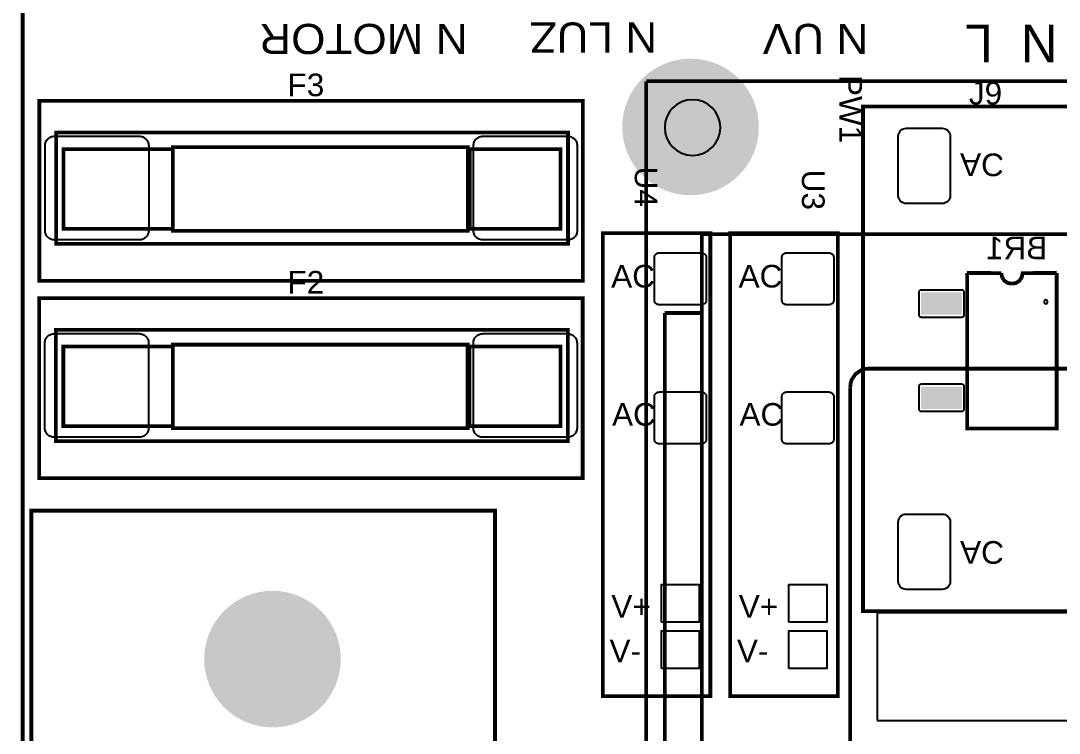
# Model space of a CAD drawing. Header units: inches. Extents: x 15 to 148, y 10 to 111.
# Drawn here: x 131.801 to 136.761, y 100.747 to 104.149 of the extents above; entities that cross this region are included whole.
import ezdxf

# ---------------------------------------------------------------- set-up
doc = ezdxf.new("R2010")
doc.units = ezdxf.units.IN
doc.header["$MEASUREMENT"] = 0
doc.layers.add('BLK_12AWG', color=7, linetype='Continuous')

# ---------------------------------------------------------------- blocks, each defined once
blk = doc.blocks.new('RPAD')
blk.add_trace([(-0.5, -0.5), (-0.5, 0.5), (0.5, -0.5), (0.5, 0.5)])
blk = doc.blocks.new('EPAD')
at = {"const_width": 0.5}
blk.add_lwpolyline([(-0.25, 0, 1), (0.25, 0, 1)], format="xyb", close=True, dxfattribs=at)
blk = doc.blocks.new('CIELEC-CFLH-V0016')
at = {"const_width": 0.008}
for points in [[(118.2263, 100.8837), (123.5652, 100.8837), (123.5652, 104.36), (118.2263, 104.36), (118.2263, 100.8837)], [(118.2263, 100.8837), (123.5652, 100.8837), (123.5652, 104.36), (118.2263, 104.36), (118.2263, 100.8837)], [(118.2263, 100.8837), (123.5652, 100.8837), (123.5652, 104.36), (118.2263, 104.36), (118.2263, 100.8837)], [(122.2417, 103.7368), (118.5803, 103.7368)], [(122.2417, 103.7368), (118.5803, 103.7368)], [(122.2417, 103.7368), (118.5803, 103.7368)], [(122.2417, 100.9809), (122.2417, 103.7368)], [(122.2417, 100.9809), (122.2417, 103.7368)], [(122.2417, 100.9809), (122.2417, 103.7368)], [(122.3762, 103.313), (123.5297, 103.313), (123.5297, 103.6949), (122.3762, 103.6949), (122.3762, 103.313)], [(122.3762, 103.313), (123.5297, 103.313), (123.5297, 103.6949), (122.3762, 103.6949), (122.3762, 103.313)], [(122.3762, 103.313), (123.5297, 103.313), (123.5297, 103.6949), (122.3762, 103.6949), (122.3762, 103.313)], [(119.7184, 102.612), (121.7814, 102.612), (121.7814, 103.6829), (119.7184, 103.6829), (119.7184, 102.612)], [(119.7184, 102.612), (121.7814, 102.612), (121.7814, 103.6829), (119.7184, 103.6829), (119.7184, 102.612)], [(119.7184, 102.612), (121.7814, 102.612), (121.7814, 103.6829), (119.7184, 103.6829), (119.7184, 102.612)], [(122.4077, 103.3917), (123.4943, 103.3917), (123.4943, 103.628), (122.4077, 103.628), (122.4077, 103.3917)], [(122.4077, 103.3917), (123.4943, 103.3917), (123.4943, 103.628), (122.4077, 103.628), (122.4077, 103.3917)], [(122.4077, 103.3917), (123.4943, 103.3917), (123.4943, 103.628), (122.4077, 103.628), (122.4077, 103.3917)], [(122.6203, 103.4193), (123.2463, 103.4193), (123.2463, 103.5965), (122.6203, 103.5965), (122.6203, 103.4193)], [(122.6203, 103.4193), (123.2463, 103.4193), (123.2463, 103.5965), (122.6203, 103.5965), (122.6203, 103.4193)], [(122.6203, 103.4193), (123.2463, 103.4193), (123.2463, 103.5965), (122.6203, 103.5965), (122.6203, 103.4193)], [(122.4234, 103.4232), (122.6163, 103.4232), (122.6163, 103.5925), (122.4234, 103.5925), (122.4234, 103.4232)], [(122.4234, 103.4232), (122.6163, 103.4232), (122.6163, 103.5925), (122.4234, 103.5925), (122.4234, 103.4232)], [(122.4234, 103.4232), (122.6163, 103.4232), (122.6163, 103.5925), (122.4234, 103.5925), (122.4234, 103.4232)], [(123.2463, 103.4232), (123.4786, 103.4232), (123.4786, 103.5925), (123.2463, 103.5925), (123.2463, 103.4232)], [(123.2463, 103.4232), (123.4786, 103.4232), (123.4786, 103.5925), (123.2463, 103.5925), (123.2463, 103.4232)], [(123.2463, 103.4232), (123.4786, 103.4232), (123.4786, 103.5925), (123.2463, 103.5925), (123.2463, 103.4232)], [(118.6984, 103.412), (122.1236, 103.412)], [(118.6984, 103.412), (122.1236, 103.412)], [(118.6984, 103.412), (122.1236, 103.412)], [(121.835, 102.4314), (122.0634, 102.4314), (122.0634, 103.414), (121.835, 103.414), (121.835, 102.4314)], [(121.835, 102.4314), (122.0634, 102.4314), (122.0634, 103.414), (121.835, 103.414), (121.835, 102.4314)], [(121.835, 102.4314), (122.0634, 102.4314), (122.0634, 103.414), (121.835, 103.414), (121.835, 102.4314)], [(122.1055, 102.4314), (122.3339, 102.4314), (122.3339, 103.414), (122.1055, 103.414), (122.1055, 102.4314)], [(122.1055, 102.4314), (122.3339, 102.4314), (122.3339, 103.414), (122.1055, 103.414), (122.1055, 102.4314)], [(122.1055, 102.4314), (122.3339, 102.4314), (122.3339, 103.414), (122.1055, 103.414), (122.1055, 102.4314)], [(122.1236, 103.412), (122.1236, 101.3057)], [(122.1236, 103.412), (122.1236, 101.3057)], [(122.1236, 103.412), (122.1236, 101.3057)], [(121.3704, 103.3297), (121.4427, 103.3294), (121.4445, 103.3205), (121.4493, 103.3133), (121.4564, 103.3085), (121.4654, 103.3068)], [(121.5604, 103.3297), (121.5604, 102.9997), (121.3704, 102.9997), (121.3704, 103.3297)], [(121.3704, 103.3297), (121.4427, 103.3294), (121.4445, 103.3205), (121.4493, 103.3133), (121.4564, 103.3085), (121.4654, 103.3068)], [(121.5604, 103.3297), (121.5604, 102.9997), (121.3704, 102.9997), (121.3704, 103.3297)], [(121.3704, 103.3297), (121.4427, 103.3294), (121.4445, 103.3205), (121.4493, 103.3133), (121.4564, 103.3085), (121.4654, 103.3068)], [(121.5604, 103.3297), (121.5604, 102.9997), (121.3704, 102.9997), (121.3704, 103.3297)], [(121.488, 103.3294), (121.4862, 103.3205), (121.4815, 103.3133), (121.4743, 103.3085), (121.4654, 103.3068)], [(121.488, 103.3294), (121.4862, 103.3205), (121.4815, 103.3133), (121.4743, 103.3085), (121.4654, 103.3068)], [(121.488, 103.3294), (121.4862, 103.3205), (121.4815, 103.3133), (121.4743, 103.3085), (121.4654, 103.3068)], [(121.488, 103.3294), (121.5604, 103.3297)], [(121.488, 103.3294), (121.5604, 103.3297)], [(121.488, 103.3294), (121.5604, 103.3297)], [(122.3765, 102.8941), (123.53, 102.8941), (123.53, 103.276), (122.3765, 103.276), (122.3765, 102.8941)], [(122.3765, 102.8941), (123.53, 102.8941), (123.53, 103.276), (122.3765, 103.276), (122.3765, 102.8941)], [(122.3765, 102.8941), (123.53, 102.8941), (123.53, 103.276), (122.3765, 103.276), (122.3765, 102.8941)], [(122.2023, 103.2447), (122.1236, 103.2447)], [(122.2023, 103.2447), (122.1236, 103.2447)], [(122.2023, 103.2447), (122.1236, 103.2447)], [(122.2023, 101.473), (122.2023, 103.2447)], [(122.2023, 101.473), (122.2023, 103.2447)], [(122.2023, 101.473), (122.2023, 103.2447)], [(122.408, 102.9728), (123.4946, 102.9728), (123.4946, 103.209), (122.408, 103.209), (122.408, 102.9728)], [(122.408, 102.9728), (123.4946, 102.9728), (123.4946, 103.209), (122.408, 103.209), (122.408, 102.9728)], [(122.408, 102.9728), (123.4946, 102.9728), (123.4946, 103.209), (122.408, 103.209), (122.408, 102.9728)], [(122.6206, 103.0004), (123.2465, 103.0004), (123.2465, 103.1775), (122.6206, 103.1775), (122.6206, 103.0004)], [(122.6206, 103.0004), (123.2465, 103.0004), (123.2465, 103.1775), (122.6206, 103.1775), (122.6206, 103.0004)], [(122.6206, 103.0004), (123.2465, 103.0004), (123.2465, 103.1775), (122.6206, 103.1775), (122.6206, 103.0004)], [(122.4237, 103.0043), (122.6166, 103.0043), (122.6166, 103.1736), (122.4237, 103.1736), (122.4237, 103.0043)], [(122.4237, 103.0043), (122.6166, 103.0043), (122.6166, 103.1736), (122.4237, 103.1736), (122.4237, 103.0043)], [(122.4237, 103.0043), (122.6166, 103.0043), (122.6166, 103.1736), (122.4237, 103.1736), (122.4237, 103.0043)], [(123.2465, 103.0043), (123.4788, 103.0043), (123.4788, 103.1736), (123.2465, 103.1736), (123.2465, 103.0043)], [(123.2465, 103.0043), (123.4788, 103.0043), (123.4788, 103.1736), (123.2465, 103.1736), (123.2465, 103.0043)], [(123.2465, 103.0043), (123.4788, 103.0043), (123.4788, 103.1736), (123.2465, 103.1736), (123.2465, 103.0043)], [(121.8086, 103.0872), (121.8078, 103.0952), (121.8056, 103.1027), (121.7973, 103.1152), (121.7848, 103.1235), (121.7773, 103.1258), (121.7693, 103.1266), (119.0527, 103.1266)], [(121.8086, 103.0872), (121.8078, 103.0952), (121.8056, 103.1027), (121.7973, 103.1152), (121.7848, 103.1235), (121.7773, 103.1258), (121.7693, 103.1266), (119.0527, 103.1266)], [(121.8086, 103.0872), (121.8078, 103.0952), (121.8056, 103.1027), (121.7973, 103.1152), (121.7848, 103.1235), (121.7773, 103.1258), (121.7693, 103.1266), (119.0527, 103.1266)], [(121.8086, 101.6305), (121.8086, 103.0872)], [(121.8086, 101.6305), (121.8086, 103.0872)], [(121.8086, 101.6305), (121.8086, 103.0872)], [(122.5625, 101.2108), (123.5468, 101.2108), (123.5468, 102.825), (122.5625, 102.825), (122.5625, 101.2108)], [(122.5625, 101.2108), (123.5468, 101.2108), (123.5468, 102.825), (122.5625, 102.825), (122.5625, 101.2108)], [(122.5625, 101.2108), (123.5468, 101.2108), (123.5468, 102.825), (122.5625, 102.825), (122.5625, 101.2108)]]:
    blk.add_lwpolyline(points, dxfattribs=at)
for points in [[(121.6135, 103.4769), (121.6895, 103.4769), (121.693, 103.4772), (121.6962, 103.4782), (121.6991, 103.4797), (121.7016, 103.4818), (121.7036, 103.4843), (121.7052, 103.4872), (121.7061, 103.4904), (121.7065, 103.4939), (121.7065, 103.6199), (121.7061, 103.6234), (121.7052, 103.6266), (121.7036, 103.6295), (121.7016, 103.632), (121.6991, 103.634), (121.6962, 103.6356), (121.693, 103.6365), (121.6895, 103.6369), (121.6135, 103.6369), (121.61, 103.6365), (121.6068, 103.6356), (121.6039, 103.634), (121.6014, 103.632), (121.5993, 103.6295), (121.5978, 103.6266), (121.5968, 103.6234), (121.5965, 103.6199), (121.5965, 103.4939), (121.5968, 103.4904), (121.5978, 103.4872), (121.5993, 103.4843), (121.6014, 103.4818), (121.6039, 103.4797), (121.6068, 103.4782), (121.61, 103.4772), (121.6135, 103.4769)], [(122.5882, 103.6198), (122.4082, 103.6198), (122.4062, 103.6197), (122.4041, 103.6194), (122.4022, 103.619), (122.4004, 103.6183), (122.3986, 103.6175), (122.397, 103.6165), (122.3954, 103.6153), (122.394, 103.6141), (122.3927, 103.6127), (122.3916, 103.6111), (122.3906, 103.6095), (122.3898, 103.6077), (122.3891, 103.6059), (122.3886, 103.6039), (122.3883, 103.6019), (122.3882, 103.5998), (122.3882, 103.4198), (122.3883, 103.4178), (122.3886, 103.4158), (122.3891, 103.4138), (122.3898, 103.412), (122.3906, 103.4102), (122.3916, 103.4086), (122.3927, 103.407), (122.394, 103.4056), (122.3954, 103.4043), (122.397, 103.4032), (122.3986, 103.4022), (122.4004, 103.4014), (122.4022, 103.4007), (122.4041, 103.4002), (122.4062, 103.3999), (122.4082, 103.3998), (122.5882, 103.3998), (122.5903, 103.3999), (122.5923, 103.4002), (122.5943, 103.4007), (122.5961, 103.4014), (122.5979, 103.4022), (122.5995, 103.4032), (122.601, 103.4043), (122.6025, 103.4056), (122.6037, 103.407), (122.6049, 103.4086), (122.6059, 103.4102), (122.6067, 103.412), (122.6074, 103.4138), (122.6078, 103.4158), (122.6081, 103.4178), (122.6082, 103.4198), (122.6082, 103.5998), (122.6081, 103.6019), (122.6078, 103.6039), (122.6074, 103.6059), (122.6067, 103.6077), (122.6059, 103.6095), (122.6049, 103.6111), (122.6037, 103.6127), (122.6025, 103.6141), (122.601, 103.6153), (122.5995, 103.6165), (122.5979, 103.6175), (122.5961, 103.6183), (122.5943, 103.619), (122.5923, 103.6194), (122.5903, 103.6197), (122.5882, 103.6198)], [(123.4977, 103.6198), (123.3177, 103.6198), (123.3156, 103.6197), (123.3136, 103.6194), (123.3117, 103.619), (123.3098, 103.6183), (123.3081, 103.6175), (123.3064, 103.6165), (123.3049, 103.6153), (123.3035, 103.6141), (123.3022, 103.6127), (123.301, 103.6111), (123.3001, 103.6095), (123.2992, 103.6077), (123.2986, 103.6059), (123.2981, 103.6039), (123.2978, 103.6019), (123.2977, 103.5998), (123.2977, 103.4198), (123.2978, 103.4178), (123.2981, 103.4158), (123.2986, 103.4138), (123.2992, 103.412), (123.3001, 103.4102), (123.301, 103.4086), (123.3022, 103.407), (123.3035, 103.4056), (123.3049, 103.4043), (123.3064, 103.4032), (123.3081, 103.4022), (123.3098, 103.4014), (123.3117, 103.4007), (123.3136, 103.4002), (123.3156, 103.3999), (123.3177, 103.3998), (123.4977, 103.3998), (123.4998, 103.3999), (123.5018, 103.4002), (123.5037, 103.4007), (123.5056, 103.4014), (123.5073, 103.4022), (123.509, 103.4032), (123.5105, 103.4043), (123.5119, 103.4056), (123.5132, 103.407), (123.5143, 103.4086), (123.5153, 103.4102), (123.5161, 103.412), (123.5168, 103.4138), (123.5173, 103.4158), (123.5176, 103.4178), (123.5177, 103.4198), (123.5177, 103.5998), (123.5176, 103.6019), (123.5173, 103.6039), (123.5168, 103.6059), (123.5161, 103.6077), (123.5153, 103.6095), (123.5143, 103.6111), (123.5132, 103.6127), (123.5119, 103.6141), (123.5105, 103.6153), (123.509, 103.6165), (123.5073, 103.6175), (123.5056, 103.6183), (123.5037, 103.619), (123.5018, 103.6194), (123.4998, 103.6197), (123.4977, 103.6198)], [(121.9536, 103.2723), (121.9536, 103.3623), (121.9536, 103.3633), (121.9534, 103.3643), (121.9532, 103.3653), (121.9529, 103.3662), (121.9525, 103.3671), (121.952, 103.3679), (121.9514, 103.3687), (121.9508, 103.3694), (121.95, 103.37), (121.9493, 103.3706), (121.9485, 103.3711), (121.9476, 103.3715), (121.9467, 103.3718), (121.9457, 103.3721), (121.9447, 103.3722), (121.9436, 103.3723), (121.8536, 103.3723), (121.8526, 103.3722), (121.8516, 103.3721), (121.8506, 103.3718), (121.8497, 103.3715), (121.8488, 103.3711), (121.848, 103.3706), (121.8472, 103.37), (121.8465, 103.3694), (121.8459, 103.3687), (121.8453, 103.3679), (121.8448, 103.3671), (121.8444, 103.3662), (121.8441, 103.3653), (121.8438, 103.3643), (121.8437, 103.3633), (121.8436, 103.3623), (121.8436, 103.2723), (121.8437, 103.2712), (121.8438, 103.2702), (121.8441, 103.2692), (121.8444, 103.2683), (121.8448, 103.2674), (121.8453, 103.2666), (121.8459, 103.2659), (121.8465, 103.2651), (121.8472, 103.2645), (121.848, 103.2639), (121.8488, 103.2634), (121.8497, 103.263), (121.8506, 103.2627), (121.8516, 103.2625), (121.8526, 103.2623), (121.8536, 103.2623), (121.9436, 103.2623), (121.9447, 103.2623), (121.9457, 103.2625), (121.9467, 103.2627), (121.9476, 103.263), (121.9485, 103.2634), (121.9493, 103.2639), (121.95, 103.2645), (121.9508, 103.2651), (121.9514, 103.2659), (121.952, 103.2666), (121.9525, 103.2674), (121.9529, 103.2683), (121.9532, 103.2692), (121.9534, 103.2702), (121.9536, 103.2712), (121.9536, 103.2723)], [(122.2241, 103.2723), (122.2241, 103.3623), (122.2241, 103.3633), (122.2239, 103.3643), (122.2237, 103.3653), (122.2234, 103.3662), (122.223, 103.3671), (122.2225, 103.3679), (122.2219, 103.3687), (122.2213, 103.3694), (122.2205, 103.37), (122.2198, 103.3706), (122.219, 103.3711), (122.2181, 103.3715), (122.2172, 103.3718), (122.2162, 103.3721), (122.2152, 103.3722), (122.2141, 103.3723), (122.1241, 103.3723), (122.1231, 103.3722), (122.1221, 103.3721), (122.1211, 103.3718), (122.1202, 103.3715), (122.1193, 103.3711), (122.1185, 103.3706), (122.1177, 103.37), (122.117, 103.3694), (122.1164, 103.3687), (122.1158, 103.3679), (122.1153, 103.3671), (122.1149, 103.3662), (122.1146, 103.3653), (122.1143, 103.3643), (122.1142, 103.3633), (122.1141, 103.3623), (122.1141, 103.2723), (122.1142, 103.2712), (122.1143, 103.2702), (122.1146, 103.2692), (122.1149, 103.2683), (122.1153, 103.2674), (122.1158, 103.2666), (122.1164, 103.2659), (122.117, 103.2651), (122.1177, 103.2645), (122.1185, 103.2639), (122.1193, 103.2634), (122.1202, 103.263), (122.1211, 103.2627), (122.1221, 103.2625), (122.1231, 103.2623), (122.1241, 103.2623), (122.2141, 103.2623), (122.2152, 103.2623), (122.2162, 103.2625), (122.2172, 103.2627), (122.2181, 103.263), (122.219, 103.2634), (122.2198, 103.2639), (122.2205, 103.2645), (122.2213, 103.2651), (122.2219, 103.2659), (122.2225, 103.2666), (122.223, 103.2674), (122.2234, 103.2683), (122.2237, 103.2692), (122.2239, 103.2702), (122.2241, 103.2712), (122.2241, 103.2723)], [(121.6633, 103.2883), (121.6633, 103.2411), (121.6632, 103.2401), (121.6629, 103.2391), (121.6624, 103.2383), (121.6618, 103.2375), (121.6611, 103.2369), (121.6602, 103.2365), (121.6593, 103.2362), (121.6583, 103.2361), (121.5717, 103.2361), (121.5706, 103.2362), (121.5697, 103.2365), (121.5688, 103.2369), (121.5681, 103.2375), (121.5675, 103.2383), (121.567, 103.2391), (121.5668, 103.2401), (121.5667, 103.2411), (121.5667, 103.2883), (121.5668, 103.2894), (121.567, 103.2903), (121.5675, 103.2912), (121.5681, 103.2919), (121.5688, 103.2925), (121.5697, 103.293), (121.5706, 103.2932), (121.5717, 103.2933), (121.6583, 103.2933), (121.6593, 103.2932), (121.6602, 103.293), (121.6611, 103.2925), (121.6618, 103.2919), (121.6624, 103.2912), (121.6629, 103.2903), (121.6632, 103.2894), (121.6633, 103.2883)], [(122.5885, 103.2009), (122.4085, 103.2009), (122.4064, 103.2008), (122.4044, 103.2005), (122.4025, 103.2), (122.4006, 103.1994), (122.3989, 103.1986), (122.3972, 103.1976), (122.3957, 103.1964), (122.3943, 103.1951), (122.393, 103.1937), (122.3919, 103.1922), (122.3909, 103.1905), (122.3901, 103.1888), (122.3894, 103.1869), (122.3889, 103.185), (122.3886, 103.183), (122.3885, 103.1809), (122.3885, 103.0009), (122.3886, 102.9988), (122.3889, 102.9968), (122.3894, 102.9949), (122.3901, 102.9931), (122.3909, 102.9913), (122.3919, 102.9897), (122.393, 102.9881), (122.3943, 102.9867), (122.3957, 102.9854), (122.3972, 102.9843), (122.3989, 102.9833), (122.4006, 102.9825), (122.4025, 102.9818), (122.4044, 102.9813), (122.4064, 102.981), (122.4085, 102.9809), (122.5885, 102.9809), (122.5906, 102.981), (122.5926, 102.9813), (122.5945, 102.9818), (122.5964, 102.9825), (122.5981, 102.9833), (122.5998, 102.9843), (122.6013, 102.9854), (122.6027, 102.9867), (122.604, 102.9881), (122.6052, 102.9897), (122.6061, 102.9913), (122.607, 102.9931), (122.6076, 102.9949), (122.6081, 102.9968), (122.6084, 102.9988), (122.6085, 103.0009), (122.6085, 103.1809), (122.6084, 103.183), (122.6081, 103.185), (122.6076, 103.1869), (122.607, 103.1888), (122.6061, 103.1905), (122.6052, 103.1922), (122.604, 103.1937), (122.6027, 103.1951), (122.6013, 103.1964), (122.5998, 103.1976), (122.5981, 103.1986), (122.5964, 103.1994), (122.5945, 103.2), (122.5926, 103.2005), (122.5906, 103.2008), (122.5885, 103.2009)], [(123.498, 103.2009), (123.318, 103.2009), (123.3159, 103.2008), (123.3139, 103.2005), (123.3119, 103.2), (123.3101, 103.1994), (123.3083, 103.1986), (123.3067, 103.1976), (123.3052, 103.1964), (123.3037, 103.1951), (123.3025, 103.1937), (123.3013, 103.1922), (123.3003, 103.1905), (123.2995, 103.1888), (123.2988, 103.1869), (123.2984, 103.185), (123.2981, 103.183), (123.298, 103.1809), (123.298, 103.0009), (123.2981, 102.9988), (123.2984, 102.9968), (123.2988, 102.9949), (123.2995, 102.9931), (123.3003, 102.9913), (123.3013, 102.9897), (123.3025, 102.9881), (123.3037, 102.9867), (123.3052, 102.9854), (123.3067, 102.9843), (123.3083, 102.9833), (123.3101, 102.9825), (123.3119, 102.9818), (123.3139, 102.9813), (123.3159, 102.981), (123.318, 102.9809), (123.498, 102.9809), (123.5, 102.981), (123.5021, 102.9813), (123.504, 102.9818), (123.5058, 102.9825), (123.5076, 102.9833), (123.5092, 102.9843), (123.5108, 102.9854), (123.5122, 102.9867), (123.5135, 102.9881), (123.5146, 102.9897), (123.5156, 102.9913), (123.5164, 102.9931), (123.5171, 102.9949), (123.5176, 102.9968), (123.5179, 102.9988), (123.518, 103.0009), (123.518, 103.1809), (123.5179, 103.183), (123.5176, 103.185), (123.5171, 103.1869), (123.5164, 103.1888), (123.5156, 103.1905), (123.5146, 103.1922), (123.5135, 103.1937), (123.5122, 103.1951), (123.5108, 103.1964), (123.5092, 103.1976), (123.5076, 103.1986), (123.5058, 103.1994), (123.504, 103.2), (123.5021, 103.2005), (123.5, 103.2008), (123.498, 103.2009)], [(121.6633, 103.0883), (121.6633, 103.0411), (121.6632, 103.0401), (121.6629, 103.0391), (121.6624, 103.0383), (121.6618, 103.0375), (121.6611, 103.0369), (121.6602, 103.0365), (121.6593, 103.0362), (121.6583, 103.0361), (121.5717, 103.0361), (121.5706, 103.0362), (121.5697, 103.0365), (121.5688, 103.0369), (121.5681, 103.0375), (121.5675, 103.0383), (121.567, 103.0391), (121.5668, 103.0401), (121.5667, 103.0411), (121.5667, 103.0883), (121.5668, 103.0894), (121.567, 103.0903), (121.5675, 103.0912), (121.5681, 103.0919), (121.5688, 103.0925), (121.5697, 103.093), (121.5706, 103.0932), (121.5717, 103.0933), (121.6583, 103.0933), (121.6593, 103.0932), (121.6602, 103.093), (121.6611, 103.0925), (121.6618, 103.0919), (121.6624, 103.0912), (121.6629, 103.0903), (121.6632, 103.0894), (121.6633, 103.0883)], [(121.9536, 102.977), (121.9536, 103.067), (121.9536, 103.068), (121.9534, 103.069), (121.9532, 103.07), (121.9529, 103.0709), (121.9525, 103.0718), (121.952, 103.0726), (121.9514, 103.0734), (121.9508, 103.0741), (121.95, 103.0747), (121.9493, 103.0753), (121.9485, 103.0758), (121.9476, 103.0762), (121.9467, 103.0765), (121.9457, 103.0768), (121.9447, 103.0769), (121.9436, 103.077), (121.8536, 103.077), (121.8526, 103.0769), (121.8516, 103.0768), (121.8506, 103.0765), (121.8497, 103.0762), (121.8488, 103.0758), (121.848, 103.0753), (121.8472, 103.0747), (121.8465, 103.0741), (121.8459, 103.0734), (121.8453, 103.0726), (121.8448, 103.0718), (121.8444, 103.0709), (121.8441, 103.07), (121.8438, 103.069), (121.8437, 103.068), (121.8436, 103.067), (121.8436, 102.977), (121.8437, 102.9759), (121.8438, 102.9749), (121.8441, 102.974), (121.8444, 102.973), (121.8448, 102.9722), (121.8453, 102.9713), (121.8459, 102.9706), (121.8465, 102.9699), (121.8472, 102.9692), (121.848, 102.9687), (121.8488, 102.9682), (121.8497, 102.9678), (121.8506, 102.9674), (121.8516, 102.9672), (121.8526, 102.967), (121.8536, 102.967), (121.9436, 102.967), (121.9447, 102.967), (121.9457, 102.9672), (121.9467, 102.9674), (121.9476, 102.9678), (121.9485, 102.9682), (121.9493, 102.9687), (121.95, 102.9692), (121.9508, 102.9699), (121.9514, 102.9706), (121.952, 102.9713), (121.9525, 102.9722), (121.9529, 102.973), (121.9532, 102.974), (121.9534, 102.9749), (121.9536, 102.9759), (121.9536, 102.977)], [(122.2241, 102.977), (122.2241, 103.067), (122.2241, 103.068), (122.2239, 103.069), (122.2237, 103.07), (122.2234, 103.0709), (122.223, 103.0718), (122.2225, 103.0726), (122.2219, 103.0734), (122.2213, 103.0741), (122.2205, 103.0747), (122.2198, 103.0753), (122.219, 103.0758), (122.2181, 103.0762), (122.2172, 103.0765), (122.2162, 103.0768), (122.2152, 103.0769), (122.2141, 103.077), (122.1241, 103.077), (122.1231, 103.0769), (122.1221, 103.0768), (122.1211, 103.0765), (122.1202, 103.0762), (122.1193, 103.0758), (122.1185, 103.0753), (122.1177, 103.0747), (122.117, 103.0741), (122.1164, 103.0734), (122.1158, 103.0726), (122.1153, 103.0718), (122.1149, 103.0709), (122.1146, 103.07), (122.1143, 103.069), (122.1142, 103.068), (122.1141, 103.067), (122.1141, 102.977), (122.1142, 102.9759), (122.1143, 102.9749), (122.1146, 102.974), (122.1149, 102.973), (122.1153, 102.9722), (122.1158, 102.9713), (122.1164, 102.9706), (122.117, 102.9699), (122.1177, 102.9692), (122.1185, 102.9687), (122.1193, 102.9682), (122.1202, 102.9678), (122.1211, 102.9674), (122.1221, 102.9672), (122.1231, 102.967), (122.1241, 102.967), (122.2141, 102.967), (122.2152, 102.967), (122.2162, 102.9672), (122.2172, 102.9674), (122.2181, 102.9678), (122.219, 102.9682), (122.2198, 102.9687), (122.2205, 102.9692), (122.2213, 102.9699), (122.2219, 102.9706), (122.2225, 102.9713), (122.223, 102.9722), (122.2234, 102.973), (122.2237, 102.974), (122.2239, 102.9749), (122.2241, 102.9759), (122.2241, 102.977)], [(121.6135, 102.658), (121.6895, 102.658), (121.693, 102.6583), (121.6962, 102.6593), (121.6991, 102.6608), (121.7016, 102.6629), (121.7036, 102.6654), (121.7052, 102.6683), (121.7061, 102.6715), (121.7065, 102.675), (121.7065, 102.801), (121.7061, 102.8045), (121.7052, 102.8077), (121.7036, 102.8106), (121.7016, 102.8131), (121.6991, 102.8151), (121.6962, 102.8167), (121.693, 102.8177), (121.6895, 102.818), (121.6135, 102.818), (121.61, 102.8177), (121.6068, 102.8167), (121.6039, 102.8151), (121.6014, 102.8131), (121.5993, 102.8106), (121.5978, 102.8077), (121.5968, 102.8045), (121.5965, 102.801), (121.5965, 102.675), (121.5968, 102.6715), (121.5978, 102.6683), (121.5993, 102.6654), (121.6014, 102.6629), (121.6039, 102.6608), (121.6068, 102.6593), (121.61, 102.6583), (121.6135, 102.658)], [(121.9386, 102.5883), (121.9386, 102.6683), (121.8586, 102.6683), (121.8586, 102.5883), (121.9386, 102.5883)], [(122.2091, 102.5883), (122.2091, 102.6683), (122.1291, 102.6683), (122.1291, 102.5883), (122.2091, 102.5883)], [(121.9386, 102.4899), (121.9386, 102.5699), (121.8586, 102.5699), (121.8586, 102.4899), (121.9386, 102.4899)], [(122.2091, 102.4899), (122.2091, 102.5699), (122.1291, 102.5699), (122.1291, 102.4899), (122.2091, 102.4899)]]:
    blk.add_lwpolyline(points, close=True)
blk.add_lwpolyline([(121.7511, 102.3796), (120.6918, 102.3796), (120.6918, 102.6083), (121.7511, 102.6083), (121.7511, 102.3796)])
for centre, radius in [((122.1433, 103.6384), 0.0591), ((122.1433, 103.6384), 0.0591), ((122.1433, 103.6384), 0.0591), ((121.3936, 103.2684), 0.00394), ((121.3936, 103.2684), 0.00394), ((121.3936, 103.2684), 0.00394)]:
    blk.add_circle(centre, radius)
at = {"xscale": 0.29, "yscale": 0.29}
for p in [(122.1475, 103.6396), (123.0349, 102.51)]:
    blk.add_blockref('EPAD', p, dxfattribs=at)
at = {"xscale": 0.047244, "yscale": 0.086614, "rotation": 270}
for p in [(121.615, 103.2647), (121.615, 103.0647)]:
    blk.add_blockref('RPAD', p, dxfattribs=at)
at = {"text_generation_flag": 2}
blk.add_text('N  L', height=0.08, rotation=180, dxfattribs=at).set_placement((121.369, 103.8568))
blk.add_text('N  L', height=0.08, rotation=180, dxfattribs=at).set_placement((121.369, 103.8568))
blk.add_text('N  L', height=0.08, rotation=180, dxfattribs=at).set_placement((121.369, 103.8568))
for s, height, rotation, width, p in [('N UV', 0.064, 180, 1.09375, (121.7706, 103.8584)), ('N UV', 0.064, 180, 1.09375, (121.7706, 103.8584)), ('N UV', 0.064, 180, 1.09375, (121.7706, 103.8584)), ('N LUZ', 0.064, 180, 1.09375, (122.2185, 103.8614)), ('N LUZ', 0.064, 180, 1.09375, (122.2185, 103.8614)), ('N LUZ', 0.064, 180, 1.09375, (122.2185, 103.8614)), ('N MOTOR', 0.064, 180, 1.09375, (122.621, 103.8584)), ('N MOTOR', 0.064, 180, 1.09375, (122.621, 103.8584)), ('N MOTOR', 0.064, 180, 1.09375, (122.621, 103.8584)), ('PW1', 0.048, 90, 1.041667, (121.8315, 103.75)), ('PW1', 0.048, 90, 1.041667, (121.8315, 103.75)), ('PW1', 0.048, 90, 1.041667, (121.8315, 103.75)), ('U3', 0.048, 90, 1.041667, (121.911, 103.5488)), ('U3', 0.048, 90, 1.041667, (121.911, 103.5488)), ('U3', 0.048, 90, 1.041667, (121.911, 103.5488)), ('U4', 0.048, 90, 1.041667, (122.2659, 103.5554)), ('U4', 0.048, 90, 1.041667, (122.2659, 103.5554)), ('U4', 0.048, 90, 1.041667, (122.2659, 103.5554))]:
    blk.add_text(s, height=height, rotation=rotation, dxfattribs=dict(at, width=width)).set_placement(p)
at = {"text_generation_flag": 2, "width": 1.041667}
for s, p in [('F3', (123.003, 103.7049)), ('F3', (123.003, 103.7049)), ('F3', (123.003, 103.7049)), ('J9', (121.5568, 103.6872)), ('J9', (121.5568, 103.6872)), ('J9', (121.5568, 103.6872)), ('AC', (122.0455, 103.2988)), ('AC', (122.0455, 103.2988)), ('AC', (122.0455, 103.2988)), ('AC', (122.316, 103.2988)), ('AC', (122.316, 103.2988)), ('AC', (122.316, 103.2988)), ('F2', (123.0032, 103.286)), ('F2', (123.0032, 103.286)), ('F2', (123.0032, 103.286)), ('AC', (122.0436, 103.0055)), ('AC', (122.0436, 103.0055)), ('AC', (122.0436, 103.0055)), ('AC', (122.3141, 103.0055)), ('AC', (122.3141, 103.0055)), ('AC', (122.3141, 103.0055)), ('V+', (122.0451, 102.5978)), ('V+', (122.0451, 102.5978)), ('V+', (122.0451, 102.5978)), ('V+', (122.3156, 102.5978)), ('V+', (122.3156, 102.5978)), ('V+', (122.3156, 102.5978)), ('V-', (122.0491, 102.5033)), ('V-', (122.0491, 102.5033)), ('V-', (122.0491, 102.5033)), ('V-', (122.3196, 102.5033)), ('V-', (122.3196, 102.5033)), ('V-', (122.3196, 102.5033))]:
    blk.add_text(s, height=0.048, dxfattribs=at).set_placement(p)
at = {"width": 1.041667}
for p in [(121.5754, 103.5833), (121.5754, 103.5833), (121.5754, 103.5833), (121.5754, 102.7605), (121.5754, 102.7605), (121.5754, 102.7605)]:
    blk.add_text('AC', height=0.048, rotation=180, dxfattribs=at).set_placement(p)
blk.add_text('BR1', height=0.048, dxfattribs=at).set_placement((121.3904, 103.3588))
blk.add_text('BR1', height=0.048, dxfattribs=at).set_placement((121.3904, 103.3588))
blk.add_text('BR1', height=0.048, dxfattribs=at).set_placement((121.3904, 103.3588))

msp = doc.modelspace()

# ---------------------------------------------------------------- block references
at = {"layer": 'BLK_12AWG', "xscale": -2.25, "yscale": 2.25, "zscale": 2.25}
msp.add_blockref('CIELEC-CFLH-V0016', (409.832, -129.5468), dxfattribs=at)

doc.saveas('drawing.dxf')
